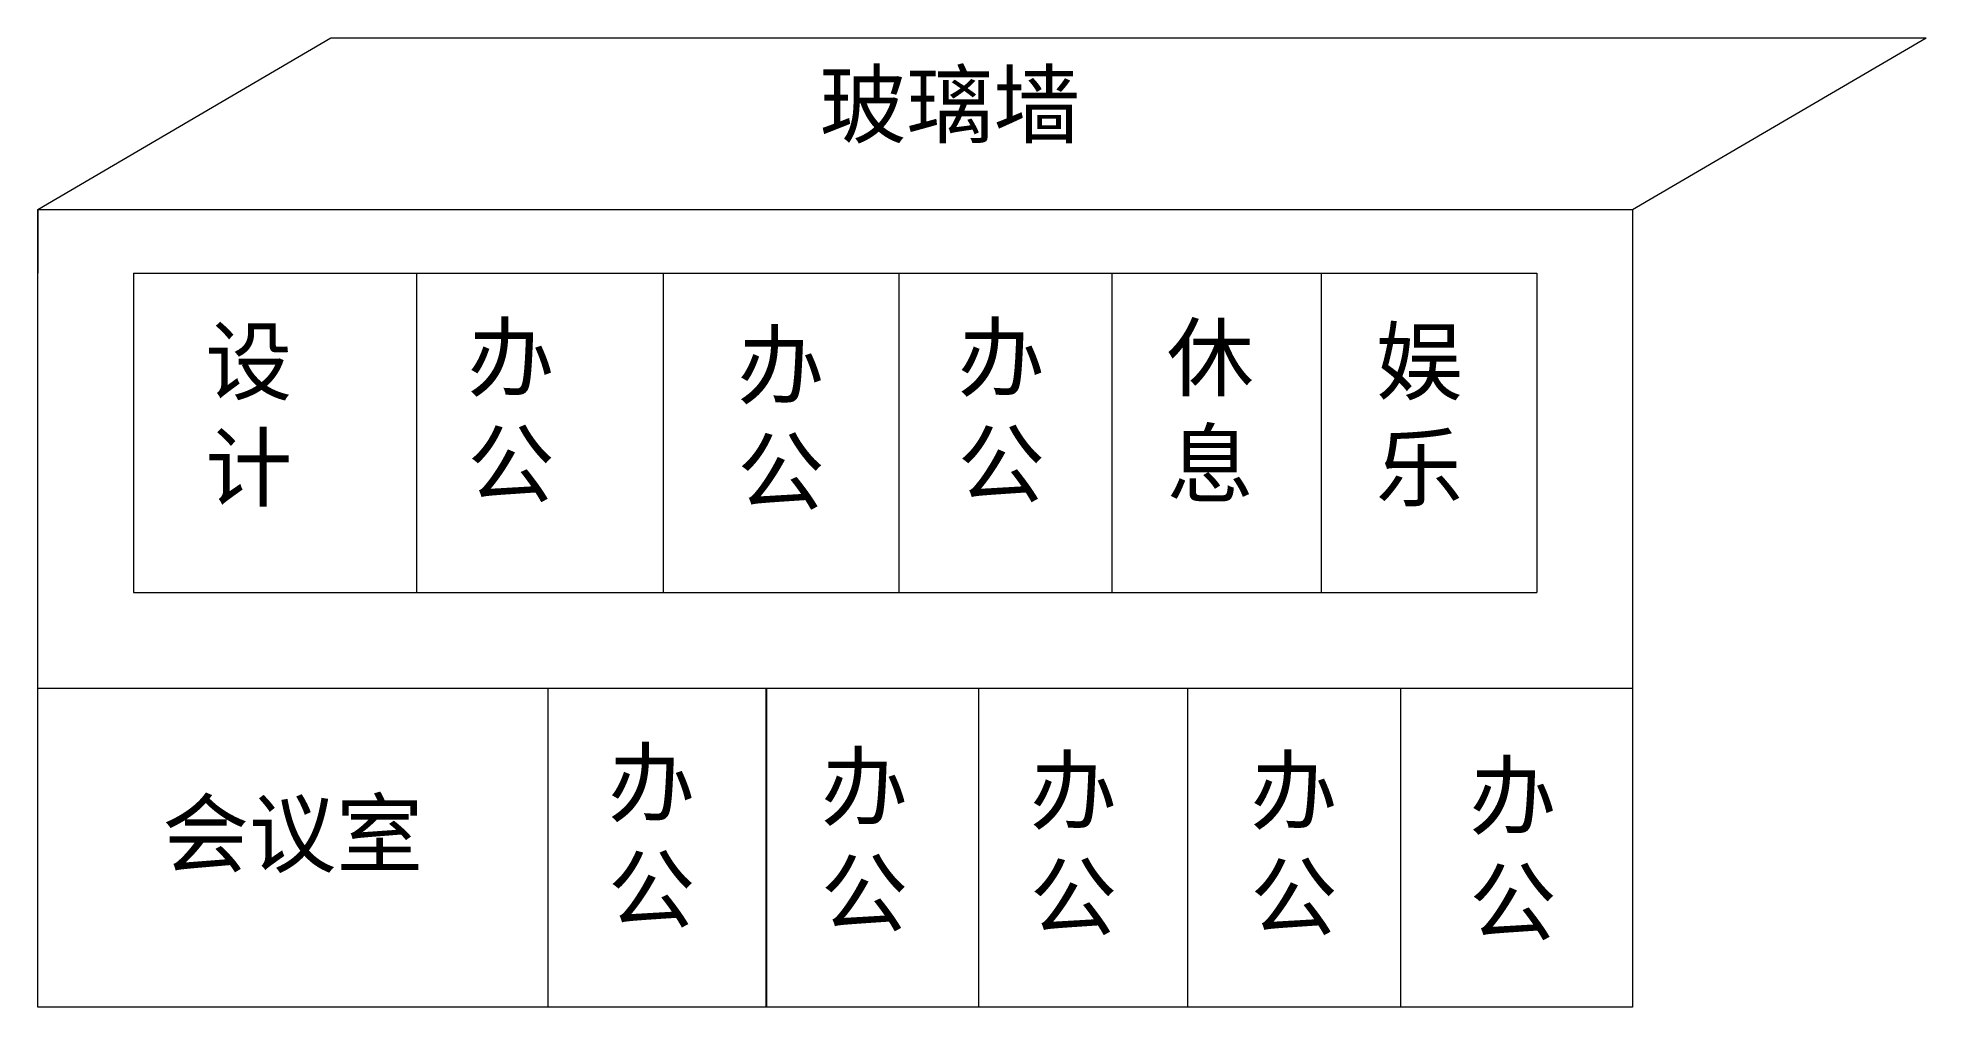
# Model space of a CAD drawing. Header units: millimetres. Extents: x 0 to 59.2, y 0 to 30.4.
import ezdxf

# ---------------------------------------------------------------- set-up
doc = ezdxf.new("R2010")
doc.units = ezdxf.units.MM
doc.styles.get("Standard").update_dxf_attribs({"font": 'arial.ttf'})

msp = doc.modelspace()

# ---------------------------------------------------------------- linework, layer by layer
at = {"lineweight": 13}
for p, q in [((0, 25), (9.183, 30.377)), ((9.183, 30.377), (59.204, 30.377)), ((50, 25), (59.204, 30.377)), ((0, 0), (0, 25)), ((0, 25), (50, 25)), ((0, 25), (0, 23)), ((50, 25), (50, 0)), ((3, 23), (47, 23)), ((3, 23), (3, 13)), ((11.878, 23), (11.878, 13)), ((19.622, 13), (19.622, 23)), ((27, 13), (27, 23)), ((33.681, 13), (33.681, 23)), ((40.234, 23), (40.234, 13)), ((47, 23), (47, 13)), ((3, 13), (47, 13)), ((0, 10), (50, 10)), ((16, 0), (16, 10)), ((29.507, 0), (29.507, 10)), ((36.059, 0), (36.059, 10)), ((42.73, 0), (42.73, 10)), ((50, 0), (0, 0))]:
    msp.add_line(p, q, dxfattribs=at)
msp.add_line((22.837, 10), (22.837, 0))

# ---------------------------------------------------------------- texts
at = {"char_height": 2, "attachment_point": 1}
for s, width, insert in [('{\\fKaiTi_GB2312|b0|i0|c134|p49;玻璃墙}', 28.59283, (24.504, 29.282)), ('{\\fKaiTi_GB2312|b0|i0|c134|p49;设计}', 3.33596, (5.25, 21.237)), ('{\\fKaiTi_GB2312|b0|i0|c134|p49;办公}', 3.33596, (13.471, 21.356)), ('{\\fKaiTi_GB2312|b0|i0|c134|p49;办公}', 3.33596, (21.931, 21.118)), ('{\\fKaiTi_GB2312|b0|i0|c134|p49;办公}', 3.33596, (28.841, 21.356)), ('{\\fKaiTi_GB2312|b0|i0|c134|p49;休息}', 3.33596, (35.394, 21.356)), ('{\\fKaiTi_GB2312|b0|i0|c134|p49;娱乐}', 3.33596, (41.947, 21.237)), ('{\\fKaiTi_GB2312|b0|i0|c134|p49;办公}', 3.33596, (17.879, 8.028)), ('{\\fKaiTi_GB2312|b0|i0|c134|p49;办公}', 3.33596, (24.552, 7.909)), ('{\\fKaiTi_GB2312|b0|i0|c134|p49;办公}', 3.33596, (31.104, 7.79)), ('{\\fKaiTi_GB2312|b0|i0|c134|p49;办公}', 3.33596, (38.015, 7.79)), ('{\\fKaiTi_GB2312|b0|i0|c134|p49;办公}', 3.33596, (44.881, 7.629)), ('{\\fKaiTi_GB2312|b0|i0|c134|p49;会议室}', 11.67354, (3.896, 6.439))]:
    msp.add_mtext_dynamic_manual_height_columns(s, width=width, gutter_width=12.5, heights=[0], dxfattribs=dict(at, insert=insert))

doc.saveas('drawing.dxf')
